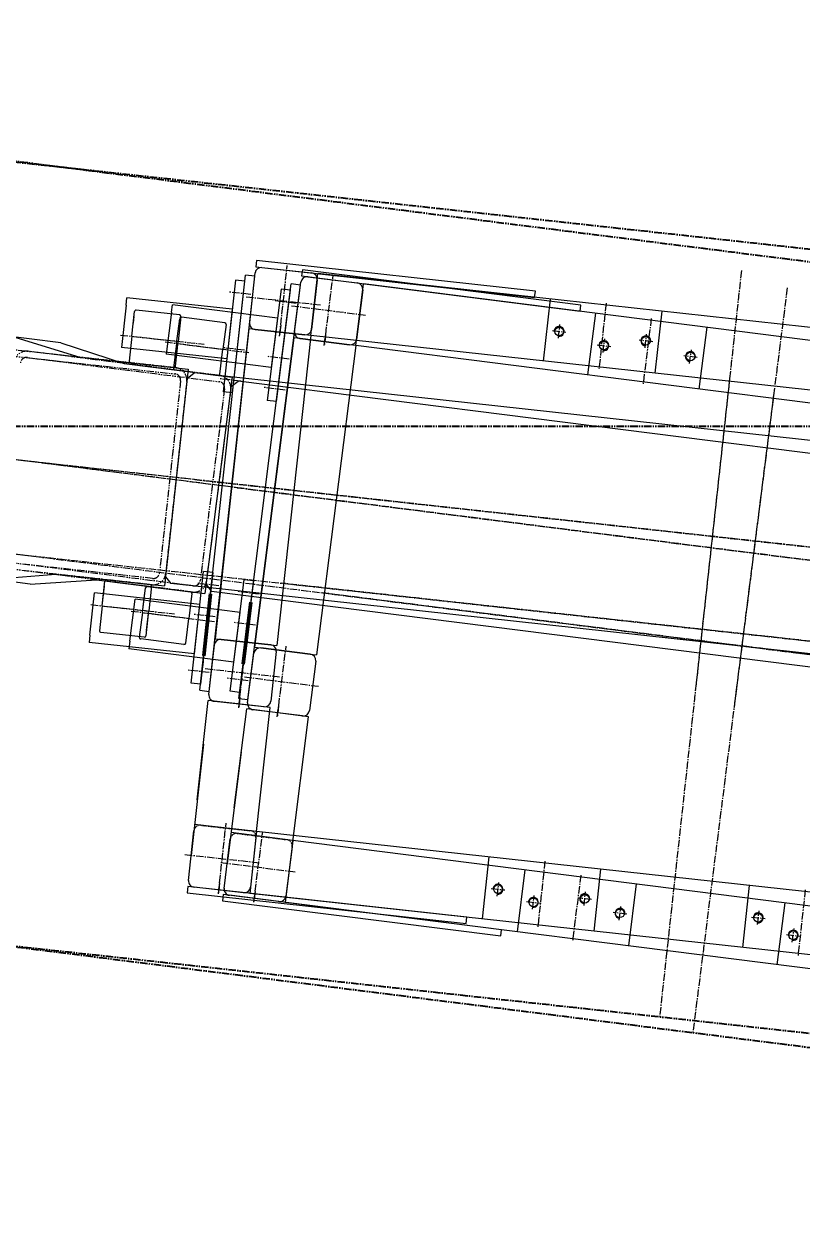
# Model space of a CAD drawing. Header units: millimetres. Extents: x -50460 to 50460, y -35640 to 35640.
# Drawn here: x 15883 to 17131, y -4405 to -2469 of the extents above; entities that cross this region are included whole.
import ezdxf

# ---------------------------------------------------------------- set-up
doc = ezdxf.new("R2010")
doc.units = ezdxf.units.MM
doc.set_wipeout_variables(frame=1)
for name, pattern in [('双点画线', [22, 12, -2, 2, -2, 2, -2]), ('点画线', [18, 12, -2, 2, -2]), ('虚线', [2, 1, -1])]:
    doc.linetypes.add(name, pattern=pattern)
doc.layers.get('0').update_dxf_attribs({"lineweight": 35})
for name, color, linetype, lineweight in [('1', 4, 'Continuous', 18), ('7', 30, '双点画线', 18), ('ACADSichtbare Kanten(DIN_Schmid)', 7, 'Continuous', 50), ('EB0', 7, 'Continuous', 15), ('EB0_1', 7, 'Continuous', 15), ('中心线层', 1, '点画线', 18), ('尺寸线层', 4, 'Continuous', 18), ('粗实线层', 7, 'Continuous', 15), ('粗实线层_1', 7, 'Continuous', 15), ('虚线层', 100, '虚线', 18)]:
    doc.layers.add(name, color=color, linetype=linetype, lineweight=lineweight)
doc.styles.get("Standard").update_dxf_attribs({"font": ''})
doc.styles.get('Standard').set_extended_font_data('宋体')
doc.dimstyles.new('AM_DEMATIC$0', dxfattribs={"dimscale": 120, "dimtxt": 3, "dimasz": 1.5, "dimexe": 1, "dimexo": 0, "dimgap": 1, "dimtad": 1, "dimdsep": 46, "dimtxsty": 'Standard', "dimblk": '_CAXARROW', "dimcen": 0, "dimdle": 3, "dimclrd": 256, "dimclre": 256, "dimclrt": 2, "dimadec": 0, "dimazin": 2, "dimtfac": 0.707107, "dimtdec": 3, "dimtmove": 0, "dimatfit": 3, "dimfxl": 1, "dimfrac": 2, "dimtolj": 1, "dimlwd": 18, "dimarcsym": 0})

# ---------------------------------------------------------------- blocks, each defined once
blk = doc.blocks.new('*X513')
at = {"layer": '尺寸线层', "linetype": 'Continuous', "lineweight": 18, "transparency": 16777216}
for points in [[(22089.9, -1589.7), (22112.4, -1769.7), (22067.4, -1769.7)], [(22089.9, -15589.7), (22112.4, -15409.7), (22067.4, -15409.7)]]:
    blk.add_hatch(color=256, dxfattribs=at).paths.add_polyline_path(points, flags=0)
at = {"layer": '尺寸线层', "transparency": 16777216}
for p, q in [((14580.3, -1589.7), (22209.9, -1589.7)), ((14580.3, -15589.7), (22209.9, -15589.7))]:
    blk.add_line(p, q, dxfattribs=at)
at = {"layer": '尺寸线层', "linetype": 'Continuous', "lineweight": 18, "transparency": 16777216}
blk.add_line((22089.9, -1589.7), (22089.9, -15589.7), dxfattribs=at)
at = {"layer": '尺寸线层', "color": 2, "transparency": 16777216, "insert": (21789.9, -8576.7), "char_height": 360, "width": 2392, "attachment_point": 5, "rotation": 90, "line_spacing_factor": 1.37}
blk.add_mtext('14000', dxfattribs=at)
blk = doc.blocks.new('_CAXARROW')
blk.add_hatch(color=0).paths.add_polyline_path([(0, 0), (-1, 0.125), (-1, -0.125)], flags=0)
blk = doc.blocks.new('*X568')
at = {"layer": 'ACADSichtbare Kanten(DIN_Schmid)', "linetype": 'Continuous', "lineweight": 50}
blk.add_line((-68.3, -484.9), (-79.2, -584.4), dxfattribs=at)
at = {"layer": 'EB0'}
blk.add_line((-79.6, -725.7), (-99.2, -904.6), dxfattribs=at)
at = {"layer": 'EB0_1'}
blk.add_line((-80.2, -593.8), (-81.9, -609.7), dxfattribs=at)
at = {"layer": '中心线层'}
for p, q in [((42.5, -71.3), (54.9, 41.9)), ((-22.9, -667.7), (-10.5, -554.5)), ((-55.6, -965.9), (-43.2, -852.7))]:
    blk.add_line(p, q, dxfattribs=at)
at = {"layer": '中心线层', "linetype": '点画线', "lineweight": 18}
for p, q in [((108, -21.9), (-11.7, -8.8)), ((44.4, -53.9), (42.5, -71.3)), ((-93.4, -301.6), (1664, -494.3)), ((42.6, -618.3), (-77, -605.2)), ((-21, -650.3), (-22.9, -667.7)), ((9.9, -916.5), (-109.7, -903.4)), ((-53.7, -948.5), (-55.6, -965.9))]:
    blk.add_line(p, q, dxfattribs=at)
at = {"layer": '粗实线层'}
for p, q in [((-85.2, -639.5), (-12.2, 26.5)), ((-70.3, -641.2), (2.7, 24.9)), ((2.7, 24.9), (-12.2, 26.5)), ((-5.4, -49.7), (3.3, 29.8)), ((14.3, 38.7), (93.8, 30)), ((102.7, 18.9), (94, -60.6)), ((-6.5, -59.6), (-61, -556.7)), ((3.4, -60.7), (-6.5, -59.6)), ((3.4, -60.7), (82.9, -69.5)), ((82.9, -69.5), (3.4, -60.7)), ((92.9, -70.5), (38.4, -567.6)), ((92.9, -70.5), (82.9, -69.5)), ((-61, -556.7), (-51.1, -557.8)), ((28.4, -566.5), (-51.1, -557.8)), ((-51.1, -557.8), (28.4, -566.5)), ((-70.8, -646.1), (-62.1, -566.6)), ((28.4, -566.5), (38.4, -567.6)), ((37.3, -577.5), (28.6, -657)), ((-89.4, -815.1), (-71.9, -656.1)), ((-85.2, -639.5), (-70.3, -641.2)), ((17.5, -665.9), (-62, -657.2)), ((4.6, -875.7), (27.5, -667)), ((-103.5, -944.3), (-94.8, -864.8)), ((4.6, -875.7), (-4.1, -955.2)), ((-15.2, -964.1), (-94.7, -955.4))]:
    blk.add_line(p, q, dxfattribs=at)
for centre, start, end in [((13.2, 28.7), 83.7431, 173.7431), ((92.7, 20), 353.7431, 83.7431), ((4.5, -50.8), 173.7431, 263.7431), ((84, -59.5), 263.7431, 353.7431), ((-52.2, -567.7), 83.7431, 173.7431), ((27.3, -576.4), 353.7431, 83.7431), ((-60.9, -647.2), 173.7431, 263.7431), ((18.6, -655.9), 263.7431, 353.7431), ((-93.6, -945.4), 173.7431, 263.7431), ((-14.1, -954.1), 263.7431, 353.7431)]:
    blk.add_arc(centre, 10, start, end, dxfattribs=at)
at = {"layer": '粗实线层_1'}
for p, q in [((27.5, -667), (-71.9, -656.1)), ((5.7, -865.8), (-93.7, -854.9))]:
    blk.add_line(p, q, dxfattribs=at)
at = {"layer": '虚线层'}
for p, q in [((-83.8, -856), (-4.3, -864.7)), ((-99.2, -904.6), (-95.9, -874.8))]:
    blk.add_line(p, q, dxfattribs=at)
for centre, start, end in [((-84.9, -865.9), 83.7431, 173.7431), ((-5.4, -874.6), 353.7431, 83.7431)]:
    blk.add_arc(centre, 10, start, end, dxfattribs=at)
blk = doc.blocks.new('*X572')
at = {"layer": '1', "linetype": '点画线', "lineweight": 18}
for p, q in [((-10.9, 1.2), (10.9, -1.2)), ((-1.2, -10.9), (1.2, 10.9))]:
    blk.add_line(p, q, dxfattribs=at)
at = {"layer": 'EB0'}
blk.add_circle((0, 0), 6.92, dxfattribs=at)
blk.add_arc((0, 0), 8, 263.7431, 183.7431, dxfattribs=at)
blk = doc.blocks.new('*X574')
at = {"layer": '1', "linetype": '点画线', "lineweight": 18}
for p, q in [((10.9, -1.2), (-10.9, 1.2)), ((-1.2, -10.9), (1.2, 10.9))]:
    blk.add_line(p, q, dxfattribs=at)
at = {"layer": 'EB0'}
blk.add_circle((0, 0), 6.92, dxfattribs=at)
blk.add_arc((0, 0), 8, 343.7431, 263.7431, dxfattribs=at)
blk = doc.blocks.new('*X575')
at = {"layer": '1', "linetype": '点画线', "lineweight": 18}
for p, q in [((-10.9, 1.2), (10.9, -1.2)), ((-1.2, -10.9), (1.2, 10.9))]:
    blk.add_line(p, q, dxfattribs=at)
at = {"layer": 'EB0'}
blk.add_circle((0, 0), 6.92, dxfattribs=at)
blk.add_arc((0, 0), 8, 263.7431, 183.7431, dxfattribs=at)
blk = doc.blocks.new('*X576')
at = {"layer": '1', "linetype": '点画线', "lineweight": 18}
for p, q in [((10.9, -1.2), (-10.9, 1.2)), ((-1.2, -10.9), (1.2, 10.9))]:
    blk.add_line(p, q, dxfattribs=at)
at = {"layer": 'EB0'}
blk.add_circle((0, 0), 6.92, dxfattribs=at)
blk.add_arc((0, 0), 8, 343.7431, 263.7431, dxfattribs=at)
blk = doc.blocks.new('*X577')
at = {"layer": '1', "linetype": '点画线', "lineweight": 18}
for p, q in [((-10.9, 1.2), (10.9, -1.2)), ((-1.2, -10.9), (1.2, 10.9))]:
    blk.add_line(p, q, dxfattribs=at)
at = {"layer": 'EB0'}
blk.add_circle((0, 0), 6.92, dxfattribs=at)
blk.add_arc((0, 0), 8, 263.7431, 183.7431, dxfattribs=at)
blk = doc.blocks.new('*X569')
at = {"layer": 'EB0'}
for p, q in [((-2.7, -24.9), (8.2, 74.6)), ((1350.1, -72.6), (8.2, 74.6)), ((1339.2, -172), (-2.7, -24.9)), ((-89.9, -820.1), (-100.8, -919.5)), ((1252, -967.2), (-89.9, -820.1)), ((1241.1, -1066.6), (-100.8, -919.5))]:
    blk.add_line(p, q, dxfattribs=at)
at = {"layer": 'EB0', "color": 7}
for p, q in [((380.9, 33.7), (370, -65.7)), ((559.9, 14.1), (549, -85.3)), ((282.8, -861), (271.9, -960.4)), ((461.8, -880.6), (450.9, -980)), ((700.3, -906.7), (689.4, -1006.1))]:
    blk.add_line(p, q, dxfattribs=at)
at = {"layer": '中心线层', "linetype": '点画线', "lineweight": 18}
for p, q in [((470.7, 26.9), (459.2, -78.5)), ((372.6, -867.8), (361.1, -973.2)), ((790.1, -913.6), (778.6, -1018.9))]:
    blk.add_line(p, q, dxfattribs=at)
for points in [[(526.6, -32.6), (526.6, -33), (526.5, -33.4), (526.5, -33.8), (526.6, -34.3), (526.6, -34.7), (526.7, -35.1), (526.8, -35.5), (526.9, -35.9), (527.1, -36.3), (527.2, -36.7), (527.4, -37.1), (527.6, -37.4), (527.8, -37.8), (528, -38.1), (528.3, -38.5), (528.6, -38.8), (528.9, -39.1), (529.2, -39.4), (529.5, -39.7), (529.8, -39.9), (530.2, -40.1), (530.5, -40.4), (530.9, -40.6), (531.3, -40.8), (531.6, -40.9), (532, -41.1), (532.4, -41.2), (532.8, -41.3), (533.3, -41.4), (533.7, -41.4), (533.7, -41.4), (533.8, -40.3), (533.8, -40.3), (534.1, -40.4), (534.5, -40.4), (534.9, -40.4), (535.2, -40.3), (535.6, -40.3), (535.9, -40.2), (536.3, -40.1), (536.6, -40), (537, -39.9), (537.3, -39.8), (537.7, -39.6), (538, -39.5), (538.3, -39.3), (538.6, -39.1), (538.9, -38.9), (539.1, -38.6), (539.4, -38.4), (539.7, -38.1), (539.9, -37.8), (540.1, -37.5), (540.3, -37.2), (540.5, -36.9), (540.7, -36.6), (540.8, -36.3), (541, -36), (541.1, -35.6), (541.2, -35.3), (541.3, -34.9), (541.4, -34.6), (541.4, -34.2), (541.4, -34.2), (542.5, -34.3), (542.5, -34.3), (542.5, -33.9), (542.5, -33.5), (542.5, -33.1), (542.5, -32.7), (542.4, -32.2), (542.4, -31.8), (542.3, -31.4), (542.2, -31), (542, -30.6), (541.9, -30.2), (541.7, -29.9), (541.5, -29.5), (541.3, -29.1), (541, -28.8), (540.8, -28.4), (540.5, -28.1), (540.2, -27.8), (539.9, -27.5), (539.6, -27.3), (539.3, -27), (538.9, -26.8), (538.6, -26.5), (538.2, -26.3), (537.8, -26.2), (537.4, -26), (537, -25.9), (536.6, -25.7), (536.2, -25.6), (535.8, -25.6), (535.4, -25.5), (535.4, -25.5), (535, -25.5), (534.6, -25.5), (534.2, -25.5), (533.7, -25.5), (533.3, -25.5), (532.9, -25.6), (532.5, -25.7), (532.1, -25.8), (531.7, -26), (531.3, -26.1), (530.9, -26.3), (530.6, -26.5), (530.2, -26.7), (529.9, -27), (529.5, -27.2), (529.2, -27.5), (528.9, -27.8), (528.6, -28.1), (528.3, -28.4), (528.1, -28.7), (527.8, -29.1), (527.6, -29.4), (527.4, -29.8), (527.2, -30.2), (527.1, -30.6), (526.9, -31), (526.8, -31.4), (526.7, -31.8), (526.6, -32.2)], [(296.4, -920.8), (296.8, -920.8), (297.2, -920.8), (297.7, -920.8), (298.1, -920.8), (298.5, -920.7), (298.9, -920.7), (299.3, -920.6), (299.7, -920.5), (300.1, -920.3), (300.5, -920.2), (300.9, -920), (301.3, -919.8), (301.6, -919.6), (302, -919.3), (302.3, -919.1), (302.6, -918.8), (302.9, -918.5), (303.2, -918.2), (303.5, -917.9), (303.7, -917.6), (304, -917.2), (304.2, -916.9), (304.4, -916.5), (304.6, -916.1), (304.7, -915.7), (304.9, -915.3), (305, -914.9), (305.1, -914.5), (305.2, -914.1), (305.2, -913.7), (296.4, -920.8), (296.5, -919.7), (290.4, -912.1), (290.4, -912.4), (290.4, -912.8), (290.4, -913.2), (290.4, -913.5), (290.4, -913.9), (290.5, -914.2), (290.6, -914.6), (290.7, -914.9), (290.8, -915.3), (291, -915.6), (291.1, -916), (291.3, -916.3), (291.5, -916.6), (291.7, -916.9), (291.9, -917.2), (292.1, -917.4), (292.4, -917.7), (292.6, -918), (292.9, -918.2), (293.2, -918.4), (293.5, -918.6), (293.8, -918.8), (294.1, -919), (294.4, -919.1), (294.8, -919.3), (295.1, -919.4), (295.5, -919.5), (295.8, -919.6), (296.2, -919.7), (296.5, -919.7), (290.4, -912.1), (289.3, -912), (298.2, -904.9), (297.7, -904.9), (297.3, -904.8), (296.9, -904.8), (296.5, -904.9), (296.1, -904.9), (295.7, -905), (295.2, -905.1), (294.8, -905.2), (294.5, -905.4), (294.1, -905.5), (293.7, -905.7), (293.3, -905.9), (293, -906.1), (292.6, -906.3), (292.3, -906.6), (292, -906.9), (291.7, -907.2), (291.4, -907.5), (291.1, -907.8), (290.8, -908.1), (290.6, -908.5), (290.4, -908.8), (290.2, -909.2), (290, -909.6), (289.8, -909.9), (289.7, -910.3), (289.6, -910.7), (289.5, -911.1), (289.4, -911.6), (289.3, -912), (305.2, -913.7), (305.3, -913.3), (305.3, -912.9), (305.3, -912.5), (305.2, -912), (305.2, -911.6), (305.1, -911.2), (305, -910.8), (304.9, -910.4), (304.8, -910), (304.6, -909.6), (304.4, -909.2), (304.2, -908.9), (304, -908.5), (303.8, -908.2), (303.5, -907.8), (303.3, -907.5), (303, -907.2), (302.7, -906.9), (302.3, -906.6), (302, -906.4), (301.7, -906.1), (301.3, -905.9), (300.9, -905.7), (300.6, -905.5), (300.2, -905.4), (299.8, -905.2), (299.4, -905.1), (299, -905), (298.6, -904.9)], [(428.5, -927.2), (428.5, -927.6), (428.5, -928.1), (428.5, -928.5), (428.5, -928.9), (428.5, -929.3), (428.6, -929.7), (428.7, -930.1), (428.8, -930.5), (429, -930.9), (429.1, -931.3), (429.3, -931.7), (429.5, -932.1), (429.7, -932.4), (430, -932.8), (430.2, -933.1), (430.5, -933.4), (430.8, -933.7), (431.1, -934), (431.4, -934.3), (431.7, -934.5), (432.1, -934.8), (432.4, -935), (432.8, -935.2), (433.2, -935.4), (433.6, -935.6), (433.9, -935.7), (434.3, -935.8), (434.8, -935.9), (435.2, -936), (435.6, -936), (435.6, -936), (435.7, -935), (435.7, -935), (436.1, -935), (436.4, -935), (436.8, -935), (437.1, -935), (437.5, -934.9), (437.9, -934.9), (438.2, -934.8), (438.6, -934.7), (438.9, -934.6), (439.2, -934.4), (439.6, -934.3), (439.9, -934.1), (440.2, -933.9), (440.5, -933.7), (440.8, -933.5), (441.1, -933.3), (441.3, -933), (441.6, -932.7), (441.8, -932.5), (442, -932.2), (442.2, -931.9), (442.4, -931.6), (442.6, -931.3), (442.8, -930.9), (442.9, -930.6), (443, -930.3), (443.1, -929.9), (443.2, -929.6), (443.3, -929.2), (443.3, -928.8), (443.3, -928.8), (444.4, -929), (444.4, -929), (444.4, -928.5), (444.5, -928.1), (444.4, -927.7), (444.4, -927.3), (444.4, -926.9), (444.3, -926.5), (444.2, -926.1), (444.1, -925.7), (443.9, -925.3), (443.8, -924.9), (443.6, -924.5), (443.4, -924.1), (443.2, -923.8), (442.9, -923.4), (442.7, -923.1), (442.4, -922.8), (442.1, -922.5), (441.8, -922.2), (441.5, -921.9), (441.2, -921.6), (440.8, -921.4), (440.5, -921.2), (440.1, -921), (439.7, -920.8), (439.4, -920.6), (439, -920.5), (438.6, -920.4), (438.1, -920.3), (437.7, -920.2), (437.3, -920.1), (437.3, -920.1), (436.9, -920.1), (436.5, -920.1), (436.1, -920.1), (435.6, -920.1), (435.2, -920.2), (434.8, -920.3), (434.4, -920.4), (434, -920.5), (433.6, -920.6), (433.2, -920.8), (432.9, -921), (432.5, -921.1), (432.1, -921.4), (431.8, -921.6), (431.4, -921.9), (431.1, -922.1), (430.8, -922.4), (430.5, -922.7), (430.3, -923), (430, -923.4), (429.8, -923.7), (429.5, -924.1), (429.3, -924.4), (429.2, -924.8), (429, -925.2), (428.9, -925.6), (428.7, -926), (428.6, -926.4), (428.6, -926.8)], [(713.9, -966.6), (714.3, -966.6), (714.7, -966.6), (715.2, -966.6), (715.6, -966.6), (716, -966.5), (716.4, -966.4), (716.8, -966.3), (717.2, -966.2), (717.6, -966.1), (718, -965.9), (718.4, -965.8), (718.8, -965.6), (719.1, -965.3), (719.5, -965.1), (719.8, -964.9), (720.1, -964.6), (720.4, -964.3), (720.7, -964), (721, -963.7), (721.2, -963.3), (721.5, -963), (721.7, -962.6), (721.9, -962.3), (722.1, -961.9), (722.2, -961.5), (722.4, -961.1), (722.5, -960.7), (722.6, -960.3), (722.7, -959.9), (722.7, -959.5), (713.9, -966.6), (714, -965.5), (707.9, -957.9), (707.9, -958.2), (707.9, -958.6), (707.9, -958.9), (707.9, -959.3), (707.9, -959.7), (708, -960), (708.1, -960.4), (708.2, -960.7), (708.3, -961.1), (708.5, -961.4), (708.6, -961.7), (708.8, -962), (709, -962.4), (709.2, -962.7), (709.4, -962.9), (709.6, -963.2), (709.9, -963.5), (710.1, -963.7), (710.4, -964), (710.7, -964.2), (711, -964.4), (711.3, -964.6), (711.6, -964.8), (711.9, -964.9), (712.3, -965.1), (712.6, -965.2), (713, -965.3), (713.3, -965.4), (713.7, -965.4), (714, -965.5), (707.9, -957.9), (706.8, -957.7), (715.7, -950.7), (715.2, -950.6), (714.8, -950.6), (714.4, -950.6), (714, -950.7), (713.6, -950.7), (713.2, -950.8), (712.7, -950.9), (712.3, -951), (711.9, -951.1), (711.6, -951.3), (711.2, -951.5), (710.8, -951.7), (710.5, -951.9), (710.1, -952.1), (709.8, -952.4), (709.5, -952.6), (709.2, -952.9), (708.9, -953.2), (708.6, -953.5), (708.3, -953.9), (708.1, -954.2), (707.9, -954.6), (707.7, -954.9), (707.5, -955.3), (707.3, -955.7), (707.2, -956.1), (707.1, -956.5), (707, -956.9), (706.9, -957.3), (706.8, -957.7), (722.7, -959.5), (722.8, -959.1), (722.8, -958.6), (722.8, -958.2), (722.7, -957.8), (722.7, -957.4), (722.6, -957), (722.5, -956.6), (722.4, -956.2), (722.3, -955.8), (722.1, -955.4), (721.9, -955), (721.7, -954.6), (721.5, -954.3), (721.3, -953.9), (721, -953.6), (720.8, -953.3), (720.5, -953), (720.2, -952.7), (719.8, -952.4), (719.5, -952.2), (719.2, -951.9), (718.8, -951.7), (718.4, -951.5), (718.1, -951.3), (717.7, -951.2), (717.3, -951), (716.9, -950.9), (716.5, -950.8), (716.1, -950.7)]]:
    blk.add_wipeout(points).dxf.layer = 'EB0'
at = {"linetype": '点画线', "lineweight": 18}
blk.add_wipeout([(394.5, -26.2), (394.9, -26.2), (395.3, -26.2), (395.8, -26.2), (396.2, -26.2), (396.6, -26.1), (397, -26), (397.4, -25.9), (397.8, -25.8), (398.2, -25.7), (398.6, -25.5), (399, -25.3), (399.3, -25.1), (399.7, -24.9), (400, -24.7), (400.4, -24.4), (400.7, -24.2), (401, -23.9), (401.3, -23.6), (401.6, -23.3), (401.8, -22.9), (402.1, -22.6), (402.3, -22.2), (402.5, -21.9), (402.7, -21.5), (402.8, -21.1), (403, -20.7), (403.1, -20.3), (403.2, -19.9), (403.3, -19.5), (403.3, -19.1), (394.5, -26.2), (394.6, -25.1), (388.5, -17.4), (388.5, -17.8), (388.5, -18.2), (388.5, -18.5), (388.5, -18.9), (388.5, -19.2), (388.6, -19.6), (388.7, -20), (388.8, -20.3), (388.9, -20.6), (389, -21), (389.2, -21.3), (389.4, -21.6), (389.6, -21.9), (389.8, -22.2), (390, -22.5), (390.2, -22.8), (390.5, -23.1), (390.7, -23.3), (391, -23.6), (391.3, -23.8), (391.6, -24), (391.9, -24.2), (392.2, -24.3), (392.5, -24.5), (392.9, -24.6), (393.2, -24.8), (393.6, -24.9), (393.9, -25), (394.3, -25), (394.6, -25.1), (388.5, -17.4), (387.4, -17.3), (396.2, -10.2), (395.8, -10.2), (395.4, -10.2), (395, -10.2), (394.6, -10.2), (394.2, -10.3), (393.7, -10.4), (393.3, -10.5), (392.9, -10.6), (392.5, -10.7), (392.2, -10.9), (391.8, -11.1), (391.4, -11.3), (391, -11.5), (390.7, -11.7), (390.4, -12), (390, -12.2), (389.7, -12.5), (389.5, -12.8), (389.2, -13.1), (388.9, -13.5), (388.7, -13.8), (388.5, -14.2), (388.3, -14.5), (388.1, -14.9), (387.9, -15.3), (387.8, -15.7), (387.7, -16.1), (387.6, -16.5), (387.5, -16.9), (387.4, -17.3), (403.3, -19.1), (403.4, -18.7), (403.4, -18.2), (403.4, -17.8), (403.3, -17.4), (403.3, -17), (403.2, -16.6), (403.1, -16.2), (403, -15.8), (402.9, -15.4), (402.7, -15), (402.5, -14.6), (402.3, -14.2), (402.1, -13.9), (401.9, -13.5), (401.6, -13.2), (401.3, -12.9), (401.1, -12.6), (400.8, -12.3), (400.4, -12), (400.1, -11.7), (399.8, -11.5), (399.4, -11.3), (399, -11.1), (398.7, -10.9), (398.3, -10.7), (397.9, -10.6), (397.5, -10.5), (397.1, -10.4), (396.7, -10.3)], dxfattribs=at).dxf.layer = '中心线层'
at = {"layer": 'EB0'}
for name, p in [('*X574', (534.5, -33.5)), ('*X577', (297.3, -912.8)), ('*X576', (436.5, -928.1)), ('*X572', (714.8, -958.6))]:
    blk.add_blockref(name, p, dxfattribs=at)
at = {"layer": '中心线层', "linetype": '点画线', "lineweight": 18}
blk.add_blockref('*X575', (395.4, -18.2), dxfattribs=at)
blk = doc.blocks.new('*X579')
at = {"layer": 'EB0'}
for p, q in [((0, 0), (-1.1, -9.9)), ((447.3, -49), (0, 0)), ((-1.1, -9.9), (446.2, -59)), ((446.2, -59), (447.3, -49))]:
    blk.add_line(p, q, dxfattribs=at)
blk = doc.blocks.new('*X581')
at = {"layer": 'EB0'}
for p, q in [((0, 0), (-1.1, -9.9)), ((447.3, -49), (0, 0)), ((-1.1, -9.9), (446.2, -59)), ((446.2, -59), (447.3, -49))]:
    blk.add_line(p, q, dxfattribs=at)
blk = doc.blocks.new('*X584')
at = {"layer": '粗实线层'}
for p, q in [((13.2, 120.3), (5.8, 52.7)), ((13.2, 120.3), (14.5, 132.2)), ((183.5, 113.7), (14.5, 132.2)), ((183.5, 113.7), (174.8, 34.2)), ((174.8, 34.2), (5.8, 52.7))]:
    blk.add_line(p, q, dxfattribs=at)
blk = doc.blocks.new('*X583')
at = {"layer": '中心线层', "linetype": '点画线', "lineweight": 18}
for p, q in [((228.4, 135.9), (192.7, 139.8)), ((40.2, 68.5), (109.8, 60.9)), ((40.2, 68.5), (109.8, 60.9)), ((218.6, 46.5), (182.9, 50.4)), ((213.2, -3.3), (177.4, 0.7))]:
    blk.add_line(p, q, dxfattribs=at)
at = {"layer": '中心线层'}
blk.add_line((19.4, 70.8), (153.7, 56.1), dxfattribs=at)
at = {"layer": '粗实线层'}
for p, q in [((204, 158.7), (184.4, -20.2)), ((199.3, -21.9), (218.9, 157.1)), ((218.9, 157.1), (204, 158.7)), ((37.7, 68.8), (42.1, 108.6)), ((41.2, 100.3), (40, 89.8)), ((41.2, 100.3), (41.2, 100.3)), ((114.4, 103.1), (44.8, 110.8)), ((116.6, 100.4), (112.3, 60.6)), ((37.7, 68.8), (33.4, 29)), ((107.9, 20.9), (112.3, 60.6)), ((35.6, 26.3), (105.1, 18.7)), ((199.3, -21.9), (184.4, -20.2))]:
    blk.add_line(p, q, dxfattribs=at)
for centre, start, end in [((44.6, 108.3), 83.7432, 173.7432), ((114.1, 100.7), 353.7431, 83.7431), ((35.9, 28.8), 173.7432, 263.7431), ((105.4, 21.1), 263.7432, 353.7435)]:
    blk.add_arc(centre, 2.5, start, end, dxfattribs=at)
at = {"layer": '粗实线层_1'}
blk.add_blockref('*X584', (15.4, -1.7), dxfattribs=at)
blk = doc.blocks.new('*X586')
at = {"layer": '粗实线层'}
for p, q in [((-13.2, -120.3), (-5.8, -52.7)), ((163.2, -71.2), (-5.8, -52.7)), ((154.5, -150.7), (163.2, -71.2)), ((-13.2, -120.3), (-14.5, -132.2)), ((154.5, -150.7), (-14.5, -132.2))]:
    blk.add_line(p, q, dxfattribs=at)
blk = doc.blocks.new('*X585')
at = {"layer": '中心线层', "linetype": '点画线', "lineweight": 18}
for p, q in [((208.8, -43), (173.1, -39.1)), ((24.4, -75.6), (94, -83.2)), ((24.4, -75.6), (94, -83.2)), ((203.3, -92.7), (167.6, -88.8)), ((193.5, -182.2), (157.8, -178.3))]:
    blk.add_line(p, q, dxfattribs=at)
at = {"layer": '中心线层'}
blk.add_line((3.6, -73.3), (137.9, -88.1), dxfattribs=at)
at = {"layer": '粗实线层'}
for p, q in [((21.9, -75.3), (26.3, -35.6)), ((29, -33.4), (98.6, -41)), ((164.8, -199.1), (184.4, -20.2)), ((199.3, -21.9), (179.7, -200.8)), ((199.3, -21.9), (184.4, -20.2)), ((21.9, -75.3), (25.4, -43.9)), ((100.8, -43.7), (96.5, -83.5)), ((21.9, -75.3), (17.6, -115.1)), ((92.1, -123.3), (96.5, -83.5)), ((93, -115), (96.5, -83.5)), ((93, -115), (93, -115)), ((89.3, -125.5), (19.8, -117.9)), ((179.7, -200.8), (164.8, -199.1))]:
    blk.add_line(p, q, dxfattribs=at)
for centre, start, end in [((28.8, -35.8), 83.7432, 173.7431), ((98.3, -43.5), 353.743, 83.7431), ((20.1, -115.4), 173.7431, 263.7431), ((89.6, -123), 263.7431, 353.7431)]:
    blk.add_arc(centre, 2.5, start, end, dxfattribs=at)
at = {"layer": '粗实线层_1'}
blk.add_blockref('*X586', (15.4, -1.7), dxfattribs=at)
blk = doc.blocks.new('*X591')
at = {"layer": '7'}
for p, q in [((345.6, 312.2), (653.7, 278.4)), ((654.8, 288.4), (346.7, 322.1)), ((662.6, 267.4), (628.8, -40.8)), ((672.5, 266.3), (638.7, -41.9)), ((617.8, -49.6), (309.6, -15.8)), ((616.7, -59.6), (308.5, -25.8))]:
    blk.add_line(p, q, dxfattribs=at)
for centre, radius, start, end in [((652.6, 268.5), 10, 353.7431, 83.7431), ((652.6, 268.5), 20, 353.7431, 83.7431), ((618.9, -39.7), 20, 263.7431, 353.7431), ((618.9, -39.7), 10, 263.7431, 353.7431)]:
    blk.add_arc(centre, radius, start, end, dxfattribs=at)
at = {"layer": '中心线层', "linetype": '点画线', "lineweight": 18}
blk.add_line((692.5, 108.2), (274.8, 154), dxfattribs=at)
blk = doc.blocks.new('*X567')
at = {"layer": 'EB0'}
for name, p in [('*X568', (-736.6, 392.6)), ('*X585', (-1000.4, -36.2))]:
    blk.add_blockref(name, p, dxfattribs=at)
blk.add_blockref('*X569', (-641, 346.9), dxfattribs=at)
at = {"layer": '中心线层'}
for p, q in [((46.7, 426.1), (-84.6, -771.9)), ((657.6, -223), (-690.3, -75.2))]:
    blk.add_line(p, q, dxfattribs=at)
at = {"layer": 'EB0'}
for name, p in [('*X579', (-731.1, 442.3)), ('*X583', (-968.8, 252.1)), ('*X581', (-841.2, -561.7))]:
    blk.add_blockref(name, p, dxfattribs=at)
at = {"layer": '粗实线层_1'}
blk.add_blockref('*X591', (-1515.5, -17.9), dxfattribs=at)
blk = doc.blocks.new('*X592')
at = {"layer": 'EB0_1'}
for p, q in [((-2727.3, 495.2), (-2625.1, 463.9)), ((-2625.1, 463.9), (-2451.1, 444.8)), ((-2451.1, 444.8), (-2489.3, 96.9)), ((-2452.8, 429.9), (-2441.7, 438.7)), ((-741.9, 252.4), (-2441.7, 438.7)), ((-2769.8, 107.5), (-2663.2, 115.9)), ((-2663.2, 115.9), (-2489.3, 96.9)), ((-2487.6, 111.8), (-2478.8, 100.8)), ((-779, -85.6), (-2478.8, 100.8))]:
    blk.add_line(p, q, dxfattribs=at)
at = {"layer": '中心线层', "linetype": '点画线', "lineweight": 18}
blk.add_line((-1582.5, 430.2), (-1637.6, -71.9), dxfattribs=at)
at = {"layer": '中心线层'}
blk.add_line((201.2, -22.1), (-3507.7, 384.6), dxfattribs=at)
blk = doc.blocks.new('*X566')
at = {"layer": '尺寸线层'}
blk.add_blockref('*X567', (-1506, 165.1), dxfattribs=at)
at = {"layer": '7', "linetype": '双点画线', "lineweight": 25}
for p, q in [((-4267.1, 945.7), (867.2, 382.8)), ((-4403.3, -296.9), (731, -859.8))]:
    blk.add_line(p, q, dxfattribs=at)
at = {"layer": '中心线层', "linetype": '点画线', "lineweight": 18}
blk.add_line((-4378, 329.1), (817.6, -240.5), dxfattribs=at)
at = {"layer": '粗实线层'}
blk.add_blockref('*X592', (104.4, -11.4), dxfattribs=at)
blk = doc.blocks.new('*X601')
at = {"layer": 'ACADSichtbare Kanten(DIN_Schmid)', "linetype": 'Continuous', "lineweight": 50}
blk.add_line((-76.4, -483.7), (-89, -582.9), dxfattribs=at)
at = {"layer": 'EB0'}
blk.add_line((-91.8, -724.2), (-114.4, -902.8), dxfattribs=at)
at = {"layer": 'EB0_1'}
blk.add_line((-90.2, -592.4), (-92.2, -608.2), dxfattribs=at)
at = {"layer": '中心线层'}
for p, q in [((41.3, -72), (55.6, 41)), ((-34.1, -667.2), (-19.8, -554.2)), ((-71.8, -964.8), (-57.5, -851.9))]:
    blk.add_line(p, q, dxfattribs=at)
at = {"layer": '中心线层', "linetype": '点画线', "lineweight": 18}
for p, q in [((107.6, -23.7), (-11.8, -8.6)), ((43.5, -54.6), (41.3, -72)), ((-98.5, -300), (1655.4, -522.2)), ((32.2, -619), (-87.2, -603.8)), ((-31.9, -649.9), (-34.1, -667.3)), ((-5.5, -916.6), (-124.9, -901.4)), ((-69.6, -947.5), (-71.8, -964.9))]:
    blk.add_line(p, q, dxfattribs=at)
at = {"layer": '粗实线层'}
for p, q in [((-96, -638), (-11.7, 26.7)), ((-81.1, -639.9), (3.1, 24.8)), ((3.1, 24.8), (-11.7, 26.7)), ((-6.3, -49.6), (3.8, 29.8)), ((14.9, 38.4), (94.3, 28.4)), ((103, 17.2), (92.9, -62.2)), ((-7.5, -59.5), (-70.4, -555.6)), ((2.4, -60.8), (-7.5, -59.5)), ((2.4, -60.8), (81.7, -70.8)), ((81.7, -70.8), (2.4, -60.8)), ((91.7, -72.1), (28.8, -568.1)), ((91.7, -72.1), (81.7, -70.8)), ((-70.4, -555.6), (-60.5, -556.8)), ((18.9, -566.9), (-60.5, -556.8)), ((-60.5, -556.8), (18.9, -566.9)), ((-81.7, -644.8), (-71.6, -565.5)), ((27.6, -578), (17.5, -657.4)), ((18.9, -566.9), (28.8, -568.1)), ((-96, -638), (-81.1, -639.9)), ((-103.1, -813.5), (-83, -654.8)), ((6.3, -666.1), (-73, -656)), ((-10.1, -875.7), (16.2, -667.3)), ((-119.4, -942.5), (-109.4, -863.1)), ((-10.1, -875.7), (-20.2, -955)), ((-31.4, -963.7), (-110.7, -953.6))]:
    blk.add_line(p, q, dxfattribs=at)
for centre, start, end in [((13.7, 28.5), 82.7792, 172.7792), ((93.1, 18.4), 352.7792, 82.7792), ((3.6, -50.9), 172.7792, 262.7792), ((83, -60.9), 262.7792, 352.7792), ((-61.7, -566.7), 82.7792, 172.7792), ((17.6, -576.8), 352.7792, 82.7792), ((-71.8, -646.1), 172.7792, 262.7792), ((7.6, -656.2), 262.7792, 352.7792), ((-109.5, -943.7), 172.7792, 262.7792), ((-30.1, -953.8), 262.7792, 352.7792)]:
    blk.add_arc(centre, 10, start, end, dxfattribs=at)
at = {"layer": '粗实线层_1'}
for p, q in [((16.2, -667.3), (-83, -654.8)), ((-8.9, -865.7), (-108.1, -853.2))]:
    blk.add_line(p, q, dxfattribs=at)
at = {"layer": '虚线层'}
for p, q in [((-98.2, -854.4), (-18.8, -864.5)), ((-114.4, -902.8), (-110.6, -873))]:
    blk.add_line(p, q, dxfattribs=at)
for centre, start, end in [((-99.4, -864.4), 82.7792, 172.7792), ((-20.1, -874.4), 352.7792, 82.7792)]:
    blk.add_arc(centre, 10, start, end, dxfattribs=at)
blk = doc.blocks.new('*X605')
at = {"layer": '1', "linetype": '点画线', "lineweight": 18}
for p, q in [((-10.9, 1.4), (10.9, -1.4)), ((-1.4, -10.9), (1.4, 10.9))]:
    blk.add_line(p, q, dxfattribs=at)
at = {"layer": 'EB0'}
blk.add_circle((0, 0), 6.92, dxfattribs=at)
blk.add_arc((0, 0), 8, 262.7792, 182.7792, dxfattribs=at)
blk = doc.blocks.new('*X607')
at = {"layer": '1', "linetype": '点画线', "lineweight": 18}
for p, q in [((10.9, -1.4), (-10.9, 1.4)), ((-1.4, -10.9), (1.4, 10.9))]:
    blk.add_line(p, q, dxfattribs=at)
at = {"layer": 'EB0'}
blk.add_circle((0, 0), 6.92, dxfattribs=at)
blk.add_arc((0, 0), 8, 342.7792, 262.7792, dxfattribs=at)
blk = doc.blocks.new('*X608')
at = {"layer": '1', "linetype": '点画线', "lineweight": 18}
for p, q in [((-10.9, 1.4), (10.9, -1.4)), ((-1.4, -10.9), (1.4, 10.9))]:
    blk.add_line(p, q, dxfattribs=at)
at = {"layer": 'EB0'}
blk.add_circle((0, 0), 6.92, dxfattribs=at)
blk.add_arc((0, 0), 8, 262.7792, 182.7792, dxfattribs=at)
blk = doc.blocks.new('*X609')
at = {"layer": '1', "linetype": '点画线', "lineweight": 18}
for p, q in [((10.9, -1.4), (-10.9, 1.4)), ((-1.4, -10.9), (1.4, 10.9))]:
    blk.add_line(p, q, dxfattribs=at)
at = {"layer": 'EB0'}
blk.add_circle((0, 0), 6.92, dxfattribs=at)
blk.add_arc((0, 0), 8, 342.7792, 262.7792, dxfattribs=at)
blk = doc.blocks.new('*X610')
at = {"layer": '1', "linetype": '点画线', "lineweight": 18}
for p, q in [((-10.9, 1.4), (10.9, -1.4)), ((-1.4, -10.9), (1.4, 10.9))]:
    blk.add_line(p, q, dxfattribs=at)
at = {"layer": 'EB0'}
blk.add_circle((0, 0), 6.92, dxfattribs=at)
blk.add_arc((0, 0), 8, 262.7792, 182.7792, dxfattribs=at)
blk = doc.blocks.new('*X602')
at = {"layer": 'EB0'}
for p, q in [((-3.1, -24.8), (9.4, 74.4)), ((1348.7, -95.3), (9.4, 74.4)), ((1336.2, -194.5), (-3.1, -24.8)), ((-103.7, -818.5), (-116.3, -917.7)), ((1235.6, -988.1), (-103.7, -818.5)), ((1223, -1087.3), (-116.3, -917.7))]:
    blk.add_line(p, q, dxfattribs=at)
at = {"layer": 'EB0', "color": 7}
for p, q in [((381.4, 27.3), (368.9, -71.9)), ((560.1, 4.6), (547.5, -94.6)), ((268.3, -865.6), (255.7, -964.8)), ((446.9, -888.2), (434.4, -987.4)), ((685, -918.4), (672.4, -1017.6))]:
    blk.add_line(p, q, dxfattribs=at)
at = {"layer": '中心线层', "linetype": '点画线', "lineweight": 18}
for p, q in [((471.1, 18.9), (457.8, -86.2)), ((358, -873.9), (344.7, -979.1))]:
    blk.add_line(p, q, dxfattribs=at)
for points in [[(526, -41.4), (525.9, -41.9), (525.9, -42.3), (525.9, -42.7), (525.9, -43.1), (526, -43.5), (526, -43.9), (526.1, -44.3), (526.2, -44.8), (526.4, -45.2), (526.5, -45.5), (526.7, -45.9), (526.9, -46.3), (527.1, -46.7), (527.3, -47), (527.6, -47.3), (527.8, -47.7), (528.1, -48), (528.4, -48.3), (528.7, -48.6), (529.1, -48.8), (529.4, -49.1), (529.8, -49.3), (530.1, -49.5), (530.5, -49.7), (530.9, -49.9), (531.3, -50), (531.7, -50.1), (532.1, -50.2), (532.5, -50.3), (532.9, -50.4), (532.9, -50.4), (533, -49.3), (533, -49.3), (533.4, -49.3), (533.8, -49.4), (534.1, -49.4), (534.5, -49.3), (534.8, -49.3), (535.2, -49.2), (535.5, -49.2), (535.9, -49.1), (536.2, -49), (536.6, -48.8), (536.9, -48.7), (537.2, -48.5), (537.5, -48.3), (537.8, -48.1), (538.1, -47.9), (538.4, -47.7), (538.7, -47.4), (538.9, -47.2), (539.2, -46.9), (539.4, -46.6), (539.6, -46.3), (539.8, -46), (540, -45.7), (540.2, -45.4), (540.3, -45.1), (540.4, -44.7), (540.5, -44.4), (540.6, -44), (540.7, -43.7), (540.8, -43.3), (540.8, -43.3), (541.8, -43.4), (541.8, -43.4), (541.9, -43), (541.9, -42.6), (541.9, -42.2), (541.9, -41.8), (541.8, -41.4), (541.8, -40.9), (541.7, -40.5), (541.6, -40.1), (541.4, -39.7), (541.3, -39.3), (541.1, -39), (540.9, -38.6), (540.7, -38.2), (540.5, -37.9), (540.2, -37.5), (540, -37.2), (539.7, -36.9), (539.4, -36.6), (539.1, -36.3), (538.7, -36.1), (538.4, -35.8), (538, -35.6), (537.7, -35.4), (537.3, -35.2), (536.9, -35), (536.5, -34.9), (536.1, -34.8), (535.7, -34.7), (535.3, -34.6), (534.9, -34.5), (534.9, -34.5), (534.5, -34.5), (534.1, -34.4), (533.7, -34.4), (533.2, -34.5), (532.8, -34.5), (532.4, -34.6), (532, -34.7), (531.6, -34.8), (531.2, -34.9), (530.8, -35.1), (530.4, -35.2), (530, -35.4), (529.7, -35.6), (529.3, -35.9), (529, -36.1), (528.7, -36.4), (528.4, -36.7), (528.1, -37), (527.8, -37.3), (527.5, -37.6), (527.3, -37.9), (527.1, -38.3), (526.9, -38.7), (526.7, -39), (526.5, -39.4), (526.3, -39.8), (526.2, -40.2), (526.1, -40.6), (526, -41)], [(280.9, -925.6), (281.3, -925.7), (281.7, -925.7), (282.1, -925.7), (282.6, -925.7), (283, -925.6), (283.4, -925.6), (283.8, -925.5), (284.2, -925.4), (284.6, -925.2), (285, -925.1), (285.4, -924.9), (285.7, -924.7), (286.1, -924.5), (286.4, -924.3), (286.8, -924), (287.1, -923.8), (287.4, -923.5), (287.7, -923.2), (288, -922.9), (288.3, -922.5), (288.5, -922.2), (288.7, -921.9), (288.9, -921.5), (289.1, -921.1), (289.3, -920.7), (289.4, -920.3), (289.6, -919.9), (289.7, -919.5), (289.8, -919.1), (289.8, -918.7), (280.9, -925.6), (281, -924.6), (275, -916.8), (275, -917.2), (275, -917.6), (275, -917.9), (275, -918.3), (275, -918.6), (275.1, -919), (275.2, -919.4), (275.3, -919.7), (275.4, -920.1), (275.5, -920.4), (275.7, -920.7), (275.8, -921), (276, -921.4), (276.2, -921.7), (276.4, -921.9), (276.6, -922.2), (276.9, -922.5), (277.1, -922.8), (277.4, -923), (277.7, -923.2), (278, -923.4), (278.3, -923.6), (278.6, -923.8), (278.9, -924), (279.3, -924.1), (279.6, -924.2), (280, -924.4), (280.3, -924.4), (280.7, -924.5), (281, -924.6), (275, -916.8), (273.9, -916.7), (282.9, -909.8), (282.5, -909.7), (282.1, -909.7), (281.6, -909.7), (281.2, -909.7), (280.8, -909.8), (280.4, -909.9), (280, -909.9), (279.6, -910), (279.2, -910.2), (278.8, -910.3), (278.4, -910.5), (278, -910.7), (277.7, -910.9), (277.3, -911.1), (277, -911.4), (276.7, -911.7), (276.4, -911.9), (276.1, -912.2), (275.8, -912.5), (275.5, -912.9), (275.3, -913.2), (275, -913.6), (274.8, -913.9), (274.6, -914.3), (274.5, -914.7), (274.3, -915.1), (274.2, -915.5), (274.1, -915.9), (274, -916.3), (273.9, -916.7), (289.8, -918.7), (289.9, -918.3), (289.9, -917.9), (289.9, -917.5), (289.9, -917), (289.8, -916.6), (289.7, -916.2), (289.7, -915.8), (289.5, -915.4), (289.4, -915), (289.3, -914.6), (289.1, -914.2), (288.9, -913.9), (288.7, -913.5), (288.5, -913.1), (288.2, -912.8), (287.9, -912.5), (287.7, -912.2), (287.4, -911.9), (287.1, -911.6), (286.7, -911.3), (286.4, -911.1), (286, -910.9), (285.7, -910.7), (285.3, -910.5), (284.9, -910.3), (284.5, -910.2), (284.1, -910), (283.7, -909.9), (283.3, -909.8)], [(412.8, -934.3), (412.8, -934.7), (412.8, -935.1), (412.8, -935.6), (412.8, -936), (412.8, -936.4), (412.9, -936.8), (413, -937.2), (413.1, -937.6), (413.2, -938), (413.4, -938.4), (413.6, -938.8), (413.8, -939.2), (414, -939.5), (414.2, -939.9), (414.5, -940.2), (414.7, -940.5), (415, -940.8), (415.3, -941.1), (415.6, -941.4), (415.9, -941.7), (416.3, -941.9), (416.6, -942.1), (417, -942.4), (417.4, -942.5), (417.7, -942.7), (418.1, -942.9), (418.5, -943), (418.9, -943.1), (419.4, -943.2), (419.8, -943.2), (419.8, -943.2), (419.9, -942.2), (419.9, -942.2), (420.3, -942.2), (420.6, -942.2), (421, -942.2), (421.4, -942.2), (421.7, -942.2), (422.1, -942.1), (422.4, -942), (422.8, -941.9), (423.1, -941.8), (423.5, -941.7), (423.8, -941.5), (424.1, -941.4), (424.4, -941.2), (424.7, -941), (425, -940.8), (425.3, -940.5), (425.6, -940.3), (425.8, -940), (426.1, -939.8), (426.3, -939.5), (426.5, -939.2), (426.7, -938.9), (426.9, -938.6), (427, -938.3), (427.2, -937.9), (427.3, -937.6), (427.4, -937.2), (427.5, -936.9), (427.6, -936.5), (427.6, -936.2), (427.6, -936.2), (428.7, -936.3), (428.7, -936.3), (428.8, -935.9), (428.8, -935.5), (428.8, -935.1), (428.7, -934.6), (428.7, -934.2), (428.6, -933.8), (428.5, -933.4), (428.4, -933), (428.3, -932.6), (428.2, -932.2), (428, -931.8), (427.8, -931.5), (427.6, -931.1), (427.3, -930.7), (427.1, -930.4), (426.8, -930.1), (426.6, -929.8), (426.3, -929.5), (425.9, -929.2), (425.6, -928.9), (425.3, -928.7), (424.9, -928.5), (424.6, -928.3), (424.2, -928.1), (423.8, -927.9), (423.4, -927.8), (423, -927.6), (422.6, -927.5), (422.2, -927.4), (421.8, -927.4), (421.8, -927.4), (421.4, -927.3), (420.9, -927.3), (420.5, -927.3), (420.1, -927.3), (419.7, -927.4), (419.3, -927.4), (418.9, -927.5), (418.5, -927.6), (418.1, -927.8), (417.7, -927.9), (417.3, -928.1), (416.9, -928.3), (416.6, -928.5), (416.2, -928.7), (415.9, -929), (415.6, -929.2), (415.2, -929.5), (414.9, -929.8), (414.7, -930.1), (414.4, -930.5), (414.2, -930.8), (413.9, -931.2), (413.7, -931.5), (413.5, -931.9), (413.4, -932.3), (413.2, -932.7), (413.1, -933.1), (413, -933.5), (412.9, -933.9)], [(697.5, -978.4), (698, -978.5), (698.4, -978.5), (698.8, -978.5), (699.2, -978.5), (699.6, -978.4), (700.1, -978.4), (700.5, -978.3), (700.9, -978.2), (701.3, -978), (701.7, -977.9), (702, -977.7), (702.4, -977.5), (702.8, -977.3), (703.1, -977.1), (703.5, -976.8), (703.8, -976.6), (704.1, -976.3), (704.4, -976), (704.7, -975.7), (704.9, -975.3), (705.2, -975), (705.4, -974.6), (705.6, -974.3), (705.8, -973.9), (706, -973.5), (706.1, -973.1), (706.2, -972.7), (706.3, -972.3), (706.4, -971.9), (706.5, -971.5), (697.5, -978.4), (697.7, -977.4), (691.7, -969.6), (691.7, -970), (691.6, -970.4), (691.6, -970.7), (691.7, -971.1), (691.7, -971.4), (691.8, -971.8), (691.8, -972.1), (691.9, -972.5), (692, -972.8), (692.2, -973.2), (692.3, -973.5), (692.5, -973.8), (692.7, -974.1), (692.9, -974.4), (693.1, -974.7), (693.3, -975), (693.6, -975.3), (693.8, -975.5), (694.1, -975.8), (694.4, -976), (694.7, -976.2), (695, -976.4), (695.3, -976.6), (695.6, -976.8), (695.9, -976.9), (696.3, -977), (696.6, -977.1), (697, -977.2), (697.3, -977.3), (697.7, -977.4), (691.7, -969.6), (690.6, -969.5), (699.6, -962.6), (699.1, -962.5), (698.7, -962.5), (698.3, -962.5), (697.9, -962.5), (697.5, -962.6), (697.1, -962.6), (696.6, -962.7), (696.2, -962.8), (695.8, -963), (695.5, -963.1), (695.1, -963.3), (694.7, -963.5), (694.3, -963.7), (694, -963.9), (693.7, -964.2), (693.3, -964.4), (693, -964.7), (692.7, -965), (692.4, -965.3), (692.2, -965.7), (691.9, -966), (691.7, -966.4), (691.5, -966.7), (691.3, -967.1), (691.1, -967.5), (691, -967.9), (690.9, -968.3), (690.8, -968.7), (690.7, -969.1), (690.6, -969.5), (706.5, -971.5), (706.5, -971.1), (706.6, -970.7), (706.6, -970.3), (706.5, -969.8), (706.5, -969.4), (706.4, -969), (706.3, -968.6), (706.2, -968.2), (706.1, -967.8), (705.9, -967.4), (705.8, -967), (705.6, -966.6), (705.4, -966.3), (705.1, -965.9), (704.9, -965.6), (704.6, -965.3), (704.3, -965), (704, -964.7), (703.7, -964.4), (703.4, -964.1), (703.1, -963.9), (702.7, -963.7), (702.3, -963.5), (702, -963.3), (701.6, -963.1), (701.2, -962.9), (700.8, -962.8), (700.4, -962.7), (700, -962.6)]]:
    blk.add_wipeout(points).dxf.layer = 'EB0'
at = {"linetype": '点画线', "lineweight": 18}
blk.add_wipeout([(394, -32.8), (394.4, -32.8), (394.8, -32.8), (395.3, -32.8), (395.7, -32.8), (396.1, -32.8), (396.5, -32.7), (396.9, -32.6), (397.3, -32.5), (397.7, -32.4), (398.1, -32.2), (398.5, -32.1), (398.9, -31.9), (399.2, -31.6), (399.6, -31.4), (399.9, -31.2), (400.2, -30.9), (400.5, -30.6), (400.8, -30.3), (401.1, -30), (401.4, -29.7), (401.6, -29.3), (401.9, -29), (402.1, -28.6), (402.2, -28.3), (402.4, -27.9), (402.6, -27.5), (402.7, -27.1), (402.8, -26.7), (402.9, -26.3), (402.9, -25.9), (394, -32.8), (394.1, -31.7), (388.1, -24), (388.1, -24.3), (388.1, -24.7), (388.1, -25.1), (388.1, -25.4), (388.2, -25.8), (388.2, -26.1), (388.3, -26.5), (388.4, -26.8), (388.5, -27.2), (388.6, -27.5), (388.8, -27.9), (388.9, -28.2), (389.1, -28.5), (389.3, -28.8), (389.5, -29.1), (389.8, -29.4), (390, -29.6), (390.3, -29.9), (390.5, -30.1), (390.8, -30.4), (391.1, -30.6), (391.4, -30.8), (391.7, -30.9), (392.1, -31.1), (392.4, -31.3), (392.7, -31.4), (393.1, -31.5), (393.4, -31.6), (393.8, -31.7), (394.1, -31.7), (388.1, -24), (387.1, -23.8), (396, -16.9), (395.6, -16.9), (395.2, -16.8), (394.8, -16.9), (394.3, -16.9), (393.9, -16.9), (393.5, -17), (393.1, -17.1), (392.7, -17.2), (392.3, -17.3), (391.9, -17.5), (391.5, -17.6), (391.2, -17.8), (390.8, -18), (390.4, -18.3), (390.1, -18.5), (389.8, -18.8), (389.5, -19.1), (389.2, -19.4), (388.9, -19.7), (388.6, -20), (388.4, -20.3), (388.2, -20.7), (388, -21.1), (387.8, -21.4), (387.6, -21.8), (387.5, -22.2), (387.3, -22.6), (387.2, -23), (387.1, -23.4), (387.1, -23.8), (402.9, -25.9), (403, -25.4), (403, -25), (403, -24.6), (403, -24.2), (402.9, -23.8), (402.9, -23.4), (402.8, -22.9), (402.7, -22.5), (402.5, -22.1), (402.4, -21.7), (402.2, -21.4), (402, -21), (401.8, -20.6), (401.6, -20.3), (401.3, -19.9), (401.1, -19.6), (400.8, -19.3), (400.5, -19), (400.2, -18.7), (399.8, -18.5), (399.5, -18.2), (399.2, -18), (398.8, -17.8), (398.4, -17.6), (398, -17.4), (397.6, -17.3), (397.2, -17.2), (396.8, -17.1), (396.4, -17)], dxfattribs=at).dxf.layer = '中心线层'
at = {"layer": 'EB0'}
for name, p in [('*X607', (533.9, -42.4)), ('*X610', (281.9, -917.7)), ('*X609', (420.8, -935.3)), ('*X605', (698.6, -970.5))]:
    blk.add_blockref(name, p, dxfattribs=at)
at = {"layer": '中心线层', "linetype": '点画线', "lineweight": 18}
blk.add_blockref('*X608', (395, -24.8), dxfattribs=at)
blk = doc.blocks.new('*X612')
at = {"layer": 'EB0'}
for p, q in [((0, 0), (-1.3, -9.9)), ((446.4, -56.6), (0, 0)), ((-1.3, -9.9), (445.2, -66.5)), ((445.2, -66.5), (446.4, -56.6))]:
    blk.add_line(p, q, dxfattribs=at)
blk = doc.blocks.new('*X614')
at = {"layer": 'EB0'}
for p, q in [((0, 0), (-1.3, -9.9)), ((446.4, -56.6), (0, 0)), ((-1.3, -9.9), (445.2, -66.5)), ((445.2, -66.5), (446.4, -56.6))]:
    blk.add_line(p, q, dxfattribs=at)
blk = doc.blocks.new('*X617')
at = {"layer": '粗实线层'}
for p, q in [((15.2, 120), (6.7, 52.6)), ((15.2, 120), (16.7, 131.9)), ((185.4, 110.6), (16.7, 131.9)), ((185.4, 110.6), (175.3, 31.2)), ((175.3, 31.2), (6.7, 52.6))]:
    blk.add_line(p, q, dxfattribs=at)
blk = doc.blocks.new('*X616')
at = {"layer": '中心线层', "linetype": '点画线', "lineweight": 18}
for p, q in [((230.7, 132.1), (195, 136.6)), ((41.4, 67.8), (110.8, 59)), ((41.4, 67.8), (110.8, 59)), ((219.4, 42.8), (183.7, 47.3)), ((213.1, -6.8), (177.4, -2.3))]:
    blk.add_line(p, q, dxfattribs=at)
at = {"layer": '中心线层'}
blk.add_line((20.6, 70.5), (154.7, 53.5), dxfattribs=at)
at = {"layer": '粗实线层'}
for p, q in [((206.7, 155.3), (184, -23.3)), ((221.5, 153.4), (206.7, 155.3)), ((198.9, -25.2), (221.5, 153.4)), ((38.9, 68.2), (43.9, 107.8)), ((42.9, 99.6), (41.5, 89.1)), ((42.9, 99.6), (42.9, 99.6)), ((116.1, 101.2), (46.7, 110)), ((118.3, 98.4), (113.3, 58.7)), ((38.9, 68.2), (33.9, 28.5)), ((108.2, 19), (113.3, 58.7)), ((36, 25.7), (105.4, 16.9)), ((198.9, -25.2), (184, -23.3))]:
    blk.add_line(p, q, dxfattribs=at)
for centre, start, end in [((46.4, 107.5), 82.7792, 172.7792), ((115.8, 98.7), 352.7792, 82.7792), ((36.3, 28.2), 172.7792, 262.7792), ((105.8, 19.4), 262.7792, 352.7796)]:
    blk.add_arc(centre, 2.5, start, end, dxfattribs=at)
at = {"layer": '粗实线层_1'}
blk.add_blockref('*X617', (15.4, -1.9), dxfattribs=at)
blk = doc.blocks.new('*X619')
at = {"layer": '粗实线层'}
for p, q in [((-15.2, -120), (-6.7, -52.6)), ((162, -73.9), (-6.7, -52.6)), ((151.9, -153.3), (162, -73.9)), ((-15.2, -120), (-16.7, -131.9)), ((151.9, -153.3), (-16.7, -131.9))]:
    blk.add_line(p, q, dxfattribs=at)
blk = doc.blocks.new('*X618')
at = {"layer": '中心线层', "linetype": '点画线', "lineweight": 18}
for p, q in [((208, -46.5), (172.4, -42)), ((23.1, -76), (92.6, -84.8)), ((23.1, -76), (92.6, -84.8)), ((201.8, -96.1), (166.1, -91.6)), ((190.4, -185.4), (154.8, -180.9))]:
    blk.add_line(p, q, dxfattribs=at)
at = {"layer": '中心线层'}
blk.add_line((2.4, -73.4), (136.4, -90.4), dxfattribs=at)
at = {"layer": '粗实线层'}
for p, q in [((20.7, -75.7), (25.7, -36)), ((28.5, -33.8), (97.9, -42.6)), ((161.4, -201.9), (184, -23.3)), ((198.9, -25.2), (176.3, -203.8)), ((198.9, -25.2), (184, -23.3)), ((20.6, -75.7), (24.6, -44.3)), ((100.1, -45.4), (95, -85.1)), ((20.7, -75.7), (15.6, -115.4)), ((90, -124.8), (95, -85.1)), ((91.1, -116.5), (95.1, -85.1)), ((87.2, -127), (17.8, -118.2)), ((91.1, -116.5), (91.1, -116.5)), ((176.3, -203.8), (161.4, -201.9))]:
    blk.add_line(p, q, dxfattribs=at)
for centre, start, end in [((28.2, -36.3), 82.7792, 172.7792), ((97.6, -45.1), 352.7791, 82.7792), ((18.1, -115.7), 172.7792, 262.7792), ((87.5, -124.5), 262.7792, 352.7792)]:
    blk.add_arc(centre, 2.5, start, end, dxfattribs=at)
at = {"layer": '粗实线层_1'}
blk.add_blockref('*X619', (15.4, -1.9), dxfattribs=at)
blk = doc.blocks.new('*X624')
at = {"layer": '7'}
for p, q in [((659.6, 277.3), (352, 316.3)), ((350.8, 306.3), (658.3, 267.4)), ((667, 256.2), (628, -51.3)), ((676.9, 254.9), (637.9, -52.6)), ((615.6, -69.9), (308.1, -31)), ((616.8, -60), (309.3, -21))]:
    blk.add_line(p, q, dxfattribs=at)
for centre, radius, start, end in [((349.5, 296.4), 20, 82.7792, 172.7792), ((349.5, 296.4), 10, 82.7792, 172.7792), ((657.1, 257.5), 20, 352.7792, 82.7792), ((657.1, 257.5), 10, 352.7792, 82.7792), ((618.1, -50.1), 20, 262.7792, 352.7792), ((618.1, -50.1), 10, 262.7792, 352.7792)]:
    blk.add_arc(centre, radius, start, end, dxfattribs=at)
at = {"layer": '中心线层', "linetype": '点画线', "lineweight": 18}
blk.add_line((694.2, 96.5), (277.3, 149.3), dxfattribs=at)
blk = doc.blocks.new('*X600')
at = {"layer": 'EB0'}
for name, p in [('*X601', (-729.9, 405)), ('*X618', (-1000.9, -19.4))]:
    blk.add_blockref(name, p, dxfattribs=at)
blk.add_blockref('*X602', (-635.1, 357.7), dxfattribs=at)
at = {"layer": '中心线层'}
for p, q in [((53.9, 425.3), (-97.6, -770.3)), ((653.8, -234), (-691.5, -63.6))]:
    blk.add_line(p, q, dxfattribs=at)
at = {"layer": 'EB0'}
for name, p in [('*X612', (-723.6, 454.6)), ('*X616', (-964.4, 268.3)), ('*X614', (-850.6, -547.4))]:
    blk.add_blockref(name, p, dxfattribs=at)
at = {"layer": '粗实线层_1'}
blk.add_blockref('*X624', (-1515.6, 7.6), dxfattribs=at)
blk = doc.blocks.new('*X625')
at = {"layer": 'EB0_1'}
for p, q in [((-2718.6, 541), (-3269.2, 610.8)), ((-2718.6, 541), (-2616.9, 508)), ((-2616.9, 508), (-2443.3, 486)), ((-2443.3, 486), (-2487.3, 138.7)), ((-2445.2, 471.1), (-2434, 479.7)), ((-737.6, 264.8), (-2434, 479.7)), ((-2767.6, 154.1), (-3318.2, 223.8)), ((-2767.6, 154.1), (-2660.9, 160.7)), ((-2660.9, 160.7), (-2487.3, 138.7)), ((-2485.4, 153.6), (-2476.7, 142.4)), ((-780.3, -72.5), (-2476.7, 142.4))]:
    blk.add_line(p, q, dxfattribs=at)
at = {"layer": '中心线层', "linetype": '点画线', "lineweight": 18}
blk.add_line((-1575.1, 456.8), (-1638.6, -44.4), dxfattribs=at)
at = {"layer": '中心线层'}
blk.add_line((200.8, -25.4), (-3500.7, 443.5), dxfattribs=at)
blk = doc.blocks.new('*X599')
at = {"layer": '尺寸线层'}
blk.add_blockref('*X600', (-1503, 190.4), dxfattribs=at)
at = {"layer": '7', "linetype": '双点画线', "lineweight": 25}
for p, q in [((-4250.6, 1017.3), (873.5, 368.1)), ((-4407.7, -222.7), (716.4, -872))]:
    blk.add_line(p, q, dxfattribs=at)
at = {"layer": '中心线层', "linetype": '点画线', "lineweight": 18}
blk.add_line((-4371.8, 402.7), (813.5, -254.3), dxfattribs=at)
at = {"layer": '粗实线层'}
blk.add_blockref('*X625', (104.2, -13.2), dxfattribs=at)

msp = doc.modelspace()

# ---------------------------------------------------------------- linework, layer by layer
at = {"layer": '7', "linetype": '双点画线', "lineweight": 25}
msp.add_line((17505.258, -3114.726), (-36151.139, -3114.726), dxfattribs=at)

# ---------------------------------------------------------------- dimensions: what is measured, and where the dimension line sits
at = {"layer": '尺寸线层'}
dim = msp.add_linear_dim(base=(22089.946, -15589.726), p1=(14580.258, -1589.726), p2=(14580.258, -15589.726), angle=270, dimstyle='AM_DEMATIC$0', override={"dimsah": 1, "dimtfill": 1, "dimtzin": 8}, dxfattribs=at)
dim.commit()
dim.dimension.update_dxf_attribs({"geometry": '*X513', "text_midpoint": (22089.946, -8589.726)})

# ---------------------------------------------------------------- next in the draw order: block references
msp.add_blockref('*X566', (18492.798, -3455.852), dxfattribs=at)

# ---------------------------------------------------------------- next in the draw order: block references
msp.add_blockref('*X599', (18556.05, -3508.146), dxfattribs=at)

doc.saveas('drawing.dxf')
